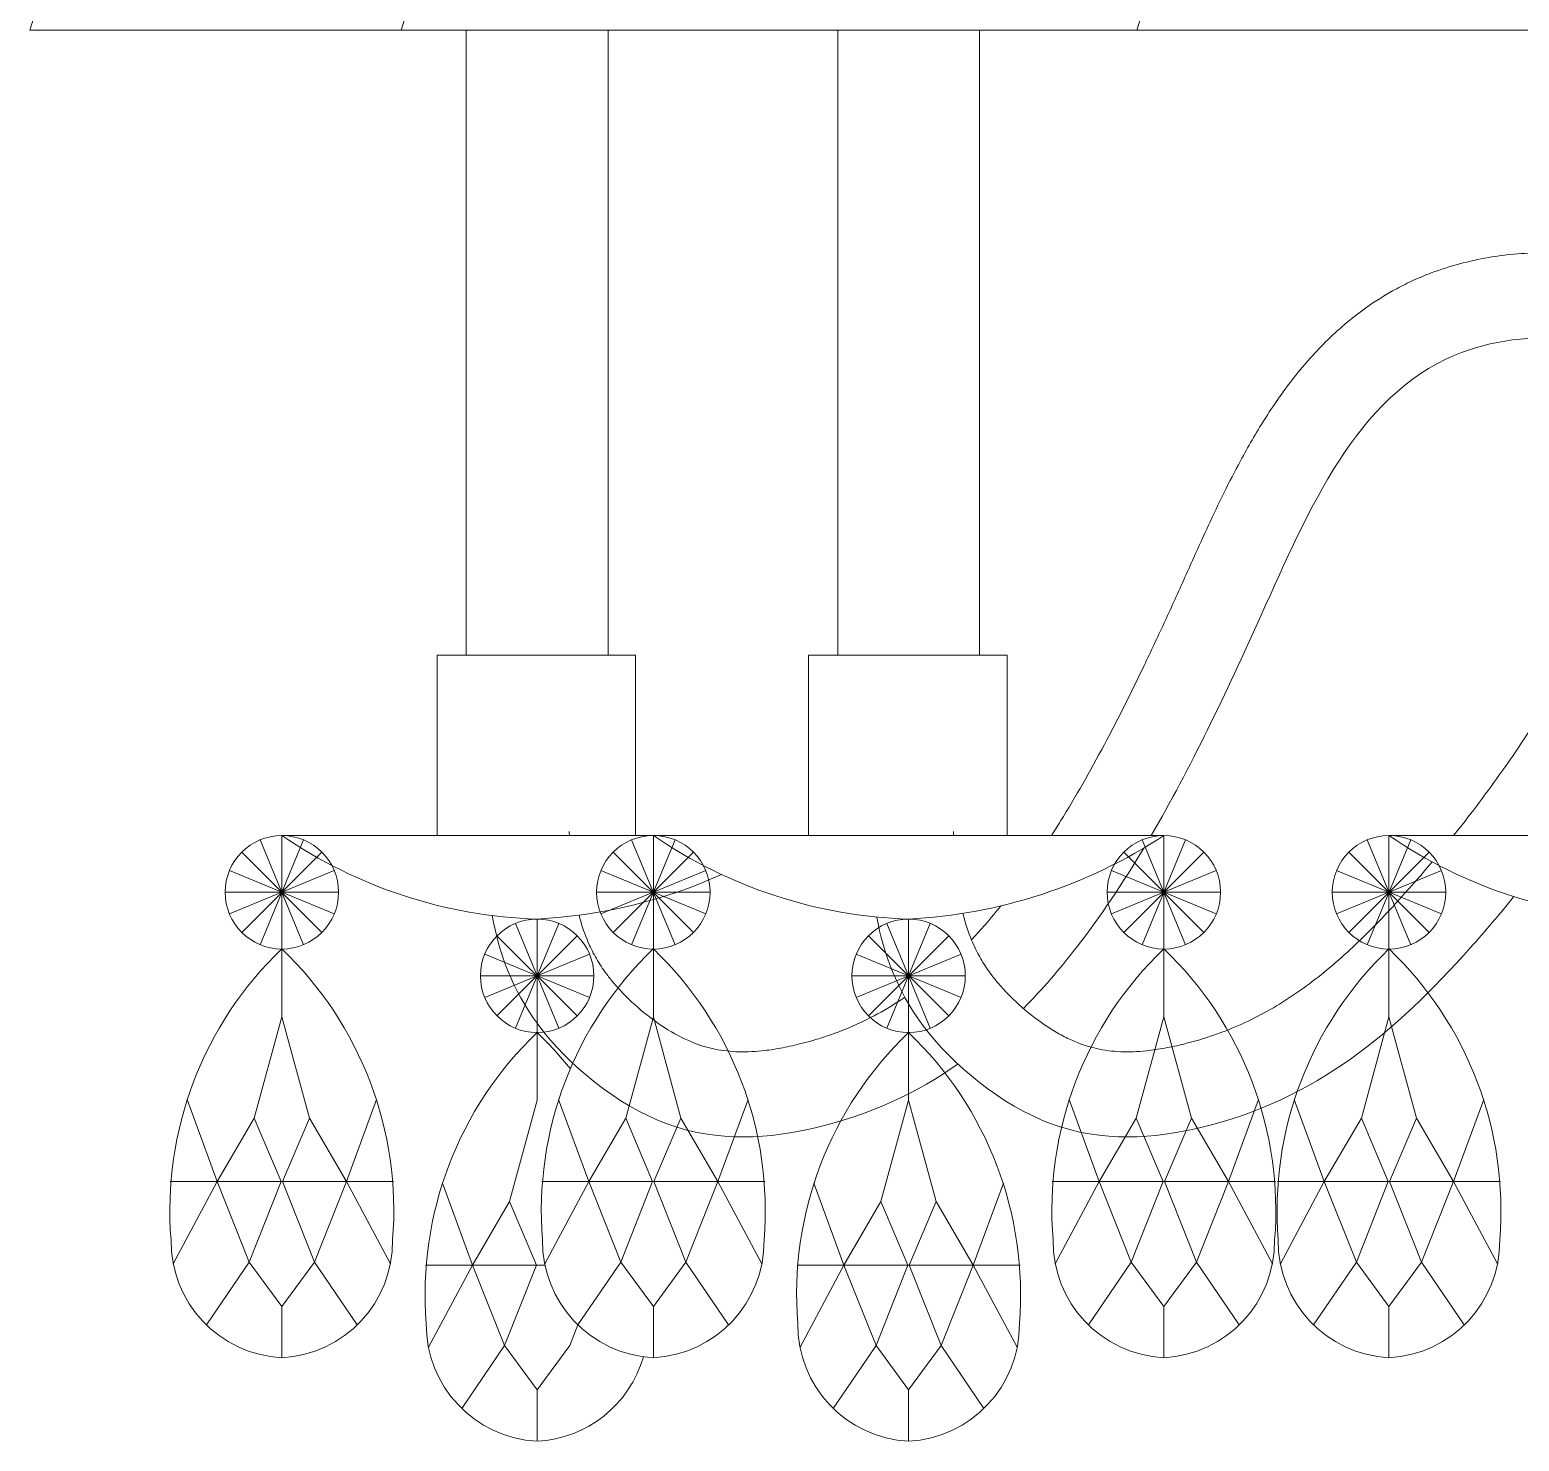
# Model space of a CAD drawing. Header units: inches. Extents: x 258415 to 640093, y 441672 to 945769.
# Drawn here: x 299265.4 to 299317.9, y 463352.1 to 463401.9 of the extents above; entities that cross this region are included whole.
import ezdxf

# ---------------------------------------------------------------- set-up
doc = ezdxf.new("R2010")
doc.units = ezdxf.units.IN
doc.header["$MEASUREMENT"] = 0
doc.linetypes.add('HIDDEN', pattern=[0.375, 0.25, -0.125])
doc.layers.add('CQ SPOT DETAIL DIMENSION', color=9, linetype='Continuous')
doc.layers.add('E-LITE-FIXT-NORM-CEILING', color=3, linetype='Continuous')
doc.layers.add('Glass', color=4, linetype='Continuous', lineweight=0)

# ---------------------------------------------------------------- blocks, each defined once
blk = doc.blocks.new('crystal ch 21')
at = {"layer": 'Glass', "color": 193, "lineweight": 0}
for p, q in [((39000.69, 39437.03), (38969.72, 39535.49)), ((38962.08, 39308.08), (38968.2, 39322.86)), ((38968.2, 39308.08), (38962.08, 39322.86)), ((38968.2, 39322.86), (38962.08, 39308.08)), ((38962.08, 39322.86), (38968.2, 39308.08)), ((38965.14, 39307.47), (38965.14, 39323.47)), ((38965.14, 39323.47), (38965.14, 39307.47)), ((38993.83, 39308.08), (38999.95, 39322.86)), ((38999.95, 39308.08), (38993.83, 39322.86)), ((38999.95, 39322.86), (38993.83, 39308.08)), ((38993.83, 39322.86), (38999.95, 39308.08)), ((38996.89, 39307.47), (38996.89, 39323.47)), ((38996.89, 39323.47), (38996.89, 39307.47)), ((39065.83, 39308.08), (39071.95, 39322.86)), ((39071.95, 39308.08), (39065.83, 39322.86)), ((39071.95, 39322.86), (39065.83, 39308.08)), ((39065.83, 39322.86), (39071.95, 39308.08)), ((39068.89, 39307.47), (39068.89, 39323.47)), ((39068.89, 39323.47), (39068.89, 39307.47)), ((39118.22, 39308.08), (39124.34, 39322.86)), ((39124.34, 39308.08), (39118.22, 39322.86)), ((39124.34, 39322.86), (39118.22, 39308.08)), ((39118.22, 39322.86), (39124.34, 39308.08)), ((39121.28, 39307.47), (39121.28, 39323.47)), ((39121.28, 39323.47), (39121.28, 39307.47)), ((38959.49, 39309.81), (38970.8, 39321.13)), ((38970.8, 39309.81), (38959.49, 39321.13)), ((38970.8, 39321.13), (38959.49, 39309.81)), ((38959.49, 39321.13), (38970.8, 39309.81)), ((38991.24, 39309.81), (39002.55, 39321.13)), ((39002.55, 39309.81), (38991.24, 39321.13)), ((39002.55, 39321.13), (38991.24, 39309.81)), ((38991.24, 39321.13), (39002.55, 39309.81)), ((39063.24, 39309.81), (39074.55, 39321.13)), ((39074.55, 39309.81), (39063.24, 39321.13)), ((39074.55, 39321.13), (39063.24, 39309.81)), ((39063.24, 39321.13), (39074.55, 39309.81)), ((39115.63, 39309.81), (39126.94, 39321.13)), ((39126.94, 39309.81), (39115.63, 39321.13)), ((39126.94, 39321.13), (39115.63, 39309.81)), ((39115.63, 39321.13), (39126.94, 39309.81)), ((38957.75, 39312.41), (38972.53, 39318.53)), ((38972.53, 39312.41), (38957.75, 39318.53)), ((38972.53, 39318.53), (38957.75, 39312.41)), ((38957.75, 39318.53), (38972.53, 39312.41)), ((38989.5, 39312.41), (39004.28, 39318.53)), ((39004.28, 39312.41), (38989.5, 39318.53)), ((39004.28, 39318.53), (38989.5, 39312.41)), ((38989.5, 39318.53), (39004.28, 39312.41)), ((39061.5, 39312.41), (39076.28, 39318.53)), ((39076.28, 39312.41), (39061.5, 39318.53)), ((39076.28, 39318.53), (39061.5, 39312.41)), ((39061.5, 39318.53), (39076.28, 39312.41)), ((39113.89, 39312.41), (39128.67, 39318.53)), ((39128.67, 39312.41), (39113.89, 39318.53)), ((39128.67, 39318.53), (39113.89, 39312.41)), ((39113.89, 39318.53), (39128.67, 39312.41)), ((38957.14, 39315.47), (38973.14, 39315.47)), ((38973.14, 39315.47), (38957.14, 39315.47)), ((38988.89, 39315.47), (39004.89, 39315.47)), ((39004.89, 39315.47), (38988.89, 39315.47)), ((39060.89, 39315.47), (39076.89, 39315.47)), ((39076.89, 39315.47), (39060.89, 39315.47)), ((39113.28, 39315.47), (39129.28, 39315.47)), ((39129.28, 39315.47), (39113.28, 39315.47)), ((39029.83, 39296.3), (39035.95, 39311.08)), ((39035.95, 39296.3), (39029.83, 39311.08)), ((39035.95, 39311.08), (39029.83, 39296.3)), ((39029.83, 39311.08), (39035.95, 39296.3)), ((39032.89, 39295.69), (39032.89, 39311.69)), ((39032.89, 39311.69), (39032.89, 39295.69)), ((39082.22, 39296.3), (39088.34, 39311.08)), ((39088.34, 39296.3), (39082.22, 39311.08)), ((39088.34, 39311.08), (39082.22, 39296.3)), ((39082.22, 39311.08), (39088.34, 39296.3)), ((39085.28, 39295.69), (39085.28, 39311.69)), ((39085.28, 39311.69), (39085.28, 39295.69)), ((39027.24, 39298.04), (39038.55, 39309.35)), ((39038.55, 39298.04), (39027.24, 39309.35)), ((39038.55, 39309.35), (39027.24, 39298.04)), ((39027.24, 39309.35), (39038.55, 39298.04)), ((39079.63, 39298.04), (39090.94, 39309.35)), ((39090.94, 39298.04), (39079.63, 39309.35)), ((39090.94, 39309.35), (39079.63, 39298.04)), ((39079.63, 39309.35), (39090.94, 39298.04)), ((39025.5, 39300.63), (39040.28, 39306.75)), ((39040.28, 39300.63), (39025.5, 39306.75)), ((39040.28, 39306.75), (39025.5, 39300.63)), ((39025.5, 39306.75), (39040.28, 39300.63)), ((39077.89, 39300.63), (39092.67, 39306.75)), ((39092.67, 39300.63), (39077.89, 39306.75)), ((39092.67, 39306.75), (39077.89, 39300.63)), ((39077.89, 39306.75), (39092.67, 39300.63)), ((39024.89, 39303.69), (39040.89, 39303.69)), ((39040.89, 39303.69), (39024.89, 39303.69)), ((39077.28, 39303.69), (39093.28, 39303.69)), ((39093.28, 39303.69), (39077.28, 39303.69)), ((38949.4, 39274.7), (38966.15, 39274.7)), ((38980.88, 39274.7), (38964.14, 39274.7)), ((38981.16, 39274.7), (38997.9, 39274.7)), ((39012.63, 39274.7), (38995.89, 39274.7)), ((39053.16, 39274.7), (39069.9, 39274.7)), ((39084.63, 39274.7), (39067.89, 39274.7)), ((39105.54, 39274.7), (39122.29, 39274.7)), ((39137.02, 39274.7), (39120.28, 39274.7)), ((39017.16, 39262.92), (39033.9, 39262.92)), ((39048.63, 39262.92), (39031.89, 39262.92)), ((39084.17, 39262.92), (39086.29, 39262.92)), ((39101.02, 39262.92), (39084.28, 39262.92))]:
    blk.add_line(p, q, dxfattribs=at)
for points in [[(38857.6, 39437.03), (39000.69, 39437.03), (38968.55, 39539.23), (38968.55, 39539.23), (38887.88, 39539.23), (38855.74, 39437.03), (38998.83, 39437.03)], [(38961.35, 39437.03), (39104.44, 39437.03), (39072.3, 39539.23), (39072.3, 39539.23), (38991.63, 39539.23), (38980.09, 39502.53)], [(39013.74, 39437.03), (39156.83, 39437.03), (39124.69, 39539.23), (39124.69, 39539.23), (39044.02, 39539.23)], [(38959.49, 39437.03), (39102.58, 39437.03)], [(39011.88, 39437.03), (39154.97, 39437.03)], [(38965.14, 39249.85), (38965.14, 39257.07), (38960.55, 39263.33), (38956.03, 39274.7), (38951.78, 39286.24), (38956.03, 39274.7), (38961.25, 39283.63), (38965.14, 39297.92), (38965.14, 39307.47), (38965.14, 39297.92), (38961.25, 39283.63), (38965.05, 39274.7), (38960.55, 39263.33), (38954.52, 39254.48), (38960.55, 39263.33), (38956.03, 39274.7), (38949.83, 39263.1), (38956.03, 39274.7), (38949.4, 39274.7), (38965.05, 39274.7)], [(38965.14, 39249.85), (38965.14, 39257.07), (38969.73, 39263.33), (38974.26, 39274.7), (38978.5, 39286.24), (38974.26, 39274.7), (38969.03, 39283.63), (38965.14, 39297.92), (38965.14, 39307.47), (38965.14, 39297.92), (38969.03, 39283.63), (38965.24, 39274.7), (38969.73, 39263.33), (38975.77, 39254.48), (38969.73, 39263.33), (38974.26, 39274.7), (38980.45, 39263.1), (38974.26, 39274.7), (38980.88, 39274.7), (38965.24, 39274.7)], [(38996.89, 39249.85), (38996.89, 39257.07), (38992.3, 39263.33), (38987.78, 39274.7), (38983.53, 39286.24), (38987.78, 39274.7), (38993, 39283.63), (38996.89, 39297.92), (38996.89, 39307.47), (38996.89, 39297.92), (38993, 39283.63), (38996.8, 39274.7), (38992.3, 39263.33), (38986.27, 39254.48), (38992.3, 39263.33), (38987.78, 39274.7), (38981.58, 39263.1), (38987.78, 39274.7), (38981.16, 39274.7), (38996.8, 39274.7)], [(38996.89, 39249.85), (38996.89, 39257.07), (39001.48, 39263.33), (39006.01, 39274.7), (39010.25, 39286.24), (39006.01, 39274.7), (39000.79, 39283.63), (38996.89, 39297.92), (38996.89, 39307.47), (38996.89, 39297.92), (39000.79, 39283.63), (38996.99, 39274.7), (39001.48, 39263.33), (39007.52, 39254.48), (39001.48, 39263.33), (39006.01, 39274.7), (39012.2, 39263.1), (39006.01, 39274.7), (39012.63, 39274.7), (38996.99, 39274.7)], [(39068.89, 39249.85), (39068.89, 39257.07), (39064.3, 39263.33), (39059.78, 39274.7), (39055.53, 39286.24), (39059.78, 39274.7), (39065, 39283.63), (39068.89, 39297.92), (39068.89, 39307.47), (39068.89, 39297.92), (39065, 39283.63), (39068.8, 39274.7), (39064.3, 39263.33), (39058.27, 39254.48), (39064.3, 39263.33), (39059.78, 39274.7), (39053.58, 39263.1), (39059.78, 39274.7), (39053.16, 39274.7), (39068.8, 39274.7)], [(39068.89, 39249.85), (39068.89, 39257.07), (39073.48, 39263.33), (39078.01, 39274.7), (39082.25, 39286.24), (39078.01, 39274.7), (39072.79, 39283.63), (39068.89, 39297.92), (39068.89, 39307.47), (39068.89, 39297.92), (39072.79, 39283.63), (39068.99, 39274.7), (39073.48, 39263.33), (39079.52, 39254.48), (39073.48, 39263.33), (39078.01, 39274.7), (39084.2, 39263.1), (39078.01, 39274.7), (39084.63, 39274.7), (39068.99, 39274.7)], [(39121.28, 39249.85), (39121.28, 39257.07), (39116.69, 39263.33), (39112.17, 39274.7), (39107.92, 39286.24), (39112.17, 39274.7), (39117.39, 39283.63), (39121.28, 39297.92), (39121.28, 39307.47), (39121.28, 39297.92), (39117.39, 39283.63), (39121.19, 39274.7), (39116.69, 39263.33), (39110.66, 39254.48), (39116.69, 39263.33), (39112.17, 39274.7), (39105.97, 39263.1), (39112.17, 39274.7), (39105.54, 39274.7), (39121.19, 39274.7)], [(39121.28, 39249.85), (39121.28, 39257.07), (39125.87, 39263.33), (39130.4, 39274.7), (39134.64, 39286.24), (39130.4, 39274.7), (39125.17, 39283.63), (39121.28, 39297.92), (39121.28, 39307.47), (39121.28, 39297.92), (39125.17, 39283.63), (39121.38, 39274.7), (39125.87, 39263.33), (39131.91, 39254.48), (39125.87, 39263.33), (39130.4, 39274.7), (39136.59, 39263.1), (39130.4, 39274.7), (39137.02, 39274.7), (39121.38, 39274.7)], [(39032.89, 39238.08), (39032.89, 39245.3), (39028.3, 39251.56), (39023.78, 39262.92), (39019.53, 39274.47), (39023.78, 39262.92), (39029, 39271.85), (39032.89, 39286.14), (39032.89, 39295.69), (39032.89, 39286.14), (39029, 39271.85), (39032.8, 39262.92), (39028.3, 39251.56), (39022.27, 39242.7), (39028.3, 39251.56), (39023.78, 39262.92), (39017.58, 39251.32), (39023.78, 39262.92), (39017.16, 39262.92), (39032.8, 39262.92)], [(39032.89, 39238.08), (39032.89, 39245.3), (39037.48, 39251.56), (39042.01, 39262.92), (39046.25, 39274.47), (39042.01, 39262.92), (39036.79, 39271.85), (39032.89, 39286.14), (39032.89, 39295.69), (39032.89, 39286.14), (39036.79, 39271.85), (39032.99, 39262.92), (39037.48, 39251.56), (39043.52, 39242.7), (39037.48, 39251.56), (39042.01, 39262.92), (39048.2, 39251.32), (39042.01, 39262.92), (39048.63, 39262.92), (39032.99, 39262.92)], [(39085.28, 39238.08), (39085.28, 39245.3), (39089.87, 39251.56), (39094.4, 39262.92), (39098.64, 39274.47), (39094.4, 39262.92), (39089.17, 39271.85), (39085.28, 39286.14), (39085.28, 39295.69), (39085.28, 39286.14), (39089.17, 39271.85), (39085.38, 39262.92), (39089.87, 39251.56), (39095.91, 39242.7), (39089.87, 39251.56), (39094.4, 39262.92), (39100.59, 39251.32), (39094.4, 39262.92), (39101.02, 39262.92), (39085.38, 39262.92)], [(39085.28, 39238.08), (39085.28, 39245.3), (39080.69, 39251.56), (39079.53, 39254.49)]]:
    blk.add_lwpolyline(points, dxfattribs=at)
for points in [[(39022.89, 39437.03), (39042.89, 39437.03), (39042.89, 39348.88), (39022.89, 39348.88)], [(39075.28, 39437.03), (39095.28, 39437.03), (39095.28, 39348.88), (39075.28, 39348.88)], [(39019, 39348.88), (39047.01, 39348.88), (39047.01, 39323.47), (39019, 39323.47)], [(39071.39, 39348.88), (39099.4, 39348.88), (39099.4, 39323.47), (39071.39, 39323.47)]]:
    blk.add_lwpolyline(points, close=True, dxfattribs=at)
for points in [[(38893.14, 39323.47), (38965.14, 39323.47, -0.143523), (38929.14, 39311.69, -0.133521), (38893.14, 39323.47, 0.755489)], [(38996.89, 39323.47), (39068.89, 39323.47, -0.143523), (39032.89, 39311.69, -0.133521), (38996.89, 39323.47, 0.755489)], [(39049.28, 39323.47), (39121.28, 39323.47, -0.143523), (39085.28, 39311.69, -0.093471), (39059.28, 39317.98, -0.093471)]]:
    blk.add_lwpolyline(points, format="xyb", dxfattribs=at)
for centre in [(38965.14, 39315.47), (38996.89, 39315.47), (39068.89, 39315.47), (39121.28, 39315.47), (39032.89, 39303.69), (39085.28, 39303.69)]:
    blk.add_circle(centre, 8, dxfattribs=at)
for centre, radius, start, end in [((39000.37, 39270.57), 51.02, 133.6719, 184.6189), ((38929.91, 39270.57), 51.02, 355.3811, 46.3281), ((39032.12, 39270.57), 51.02, 133.6719, 184.6189), ((38961.67, 39270.57), 51.02, 355.3811, 46.3281), ((39104.12, 39270.57), 51.02, 133.6719, 184.6189), ((39033.67, 39270.57), 51.02, 355.3811, 46.3281), ((39156.51, 39270.57), 51.02, 133.6719, 184.6189), ((39086.06, 39270.57), 51.02, 355.3811, 46.3281), ((39068.12, 39258.79), 51.02, 133.6719, 184.6189), ((38997.67, 39258.79), 51.02, 355.3811, 46.3281), ((39120.51, 39258.79), 51.02, 133.6719, 141.4761), ((39050.06, 39258.79), 51.02, 355.3811, 46.3281), ((38965.98, 39266.29), 16.46, 179.4032, 267.0984), ((38964.31, 39266.29), 16.46, 272.9016, 0.5968), ((38997.73, 39266.29), 16.46, 179.4032, 267.0984), ((38996.06, 39266.29), 16.46, 272.9016, 0.5968), ((39069.73, 39266.29), 16.46, 179.4032, 267.0984), ((39068.06, 39266.29), 16.46, 272.9016, 0.5968), ((39122.12, 39266.29), 16.46, 179.4032, 267.0984), ((39120.45, 39266.29), 16.46, 272.9016, 0.5968), ((39033.73, 39254.51), 16.46, 179.4032, 267.0984), ((39032.06, 39254.51), 16.46, 272.9016, 0.5968), ((39084.45, 39254.51), 16.46, 272.9016, 0.5968), ((39086.12, 39254.51), 16.46, 195.9678, 267.0984)]:
    blk.add_arc(centre, radius, start, end, dxfattribs=at)
for points, knots in [([(38939.14, 39405.5), (38940.4, 39405.59), (38941.65, 39405.64), (38945.66, 39405.64), (38948.4, 39405.42), (38953.85, 39404.48), (38956.54, 39403.77), (38960.01, 39402.47), (38960.85, 39402.12), (38962.48, 39401.38), (38963.27, 39400.98), (38965.6, 39399.73), (38967.07, 39398.81), (38970.5, 39396.36), (38972.37, 39394.75), (38975.79, 39391.36), (38977.34, 39389.58), (38980.19, 39385.91), (38981.5, 39384.02), (38983.92, 39380.2), (38985.03, 39378.26), (38987.72, 39373.27), (38989.2, 39370.22), (38991.3, 39365.69), (38991.99, 39364.16), (38993.15, 39361.59), (38993.62, 39360.53), (38995.02, 39357.42), (38995.95, 39355.38), (38997.81, 39351.36), (38998.74, 39349.39), (39001.52, 39343.58), (39003.39, 39339.85), (39007.29, 39332.51), (39009.34, 39328.92), (39011.88, 39324.83), (39012.31, 39324.15), (39012.75, 39323.47)], [70.229589, 70.229589, 70.229589, 70.229589, 73.668455, 73.668455, 81.160213, 81.160213, 88.651971, 88.651971, 91.042948, 91.042948, 93.433926, 93.433926, 98.215881, 98.215881, 105.233128, 105.233128, 112.250374, 112.250374, 119.267621, 119.267621, 126.284868, 126.284868, 137.262225, 137.262225, 142.940018, 142.940018, 146.987452, 146.987452, 155.082319, 155.082319, 163.177187, 163.177187, 179.366922, 179.366922, 196.479947, 196.479947, 199.989527, 199.989527, 199.989527, 199.989527]), ([(38939.14, 39393.45), (38944.81, 39394.04), (38967.27, 39391.25), (38981.55, 39357.32), (38993.16, 39332.95), (38998.68, 39323.47)], [69.094466, 69.094466, 69.094466, 69.094466, 89.887896, 147.025584, 189.925954, 189.925954, 189.925954, 189.925954]), ([(38943.26, 39341.44), (38945.16, 39338.41), (38947.13, 39335.47), (38951.27, 39329.62), (38953.44, 39326.71), (38955.78, 39323.77), (38955.9, 39323.62), (38956.02, 39323.47)], [173.117995, 173.117995, 173.117995, 173.117995, 186.602657, 186.602657, 200.780679, 200.780679, 201.549404, 201.549404, 201.549404, 201.549404]), ([(38999.73, 39321.7), (39002.7, 39316.73), (39008.01, 39308.78), (39014.05, 39301.76), (39016.7, 39299.08)], [192.615644, 192.615644, 192.615644, 192.615644, 215.392797, 231.240253, 231.240253, 231.240253, 231.240253]), ([(38959.06, 39319.75), (38959.79, 39318.88), (38960.53, 39318.02), (38962.16, 39316.15), (38963.05, 39315.15), (38965.64, 39312.31), (38967.33, 39310.55), (38971.18, 39306.81), (38973.34, 39304.9), (38977.75, 39301.5), (38979.98, 39300), (38984.66, 39297.4), (38987.09, 39296.29), (38990.63, 39295.05), (38991.58, 39294.75), (38993.05, 39294.34), (38993.55, 39294.2), (38994.51, 39293.97), (38994.96, 39293.86), (38995.85, 39293.67), (38996.3, 39293.58), (38997.62, 39293.34), (38998.48, 39293.21), (39000.59, 39292.99), (39001.8, 39292.94), (39004.14, 39293.04), (39005.27, 39293.18), (39006.86, 39293.54), (39007.35, 39293.67), (39008.11, 39293.91), (39008.39, 39294), (39009.22, 39294.32), (39009.81, 39294.57), (39011.04, 39295.17), (39011.67, 39295.52), (39013.55, 39296.64), (39014.8, 39297.52), (39017.18, 39299.46), (39018.31, 39300.52), (39019.77, 39302.07), (39020.19, 39302.56), (39021.16, 39303.74), (39021.65, 39304.41), (39022.53, 39305.76), (39022.92, 39306.43), (39023.81, 39308.18), (39024.26, 39309.27), (39024.86, 39311.09), (39025.05, 39311.78), (39025.23, 39312.49)], [207.986788, 207.986788, 207.986788, 207.986788, 212.623892, 212.623892, 218.172534, 218.172534, 228.860004, 228.860004, 242.532437, 242.532437, 256.20487, 256.20487, 269.877303, 269.877303, 274.684622, 274.684622, 277.140614, 277.140614, 279.280581, 279.280581, 281.420548, 281.420548, 285.700482, 285.700482, 292.040251, 292.040251, 298.380019, 298.380019, 301.207794, 301.207794, 302.814456, 302.814456, 306.027778, 306.027778, 309.2411, 309.2411, 315.394957, 315.394957, 321.548813, 321.548813, 324.377317, 324.377317, 328.478308, 328.478308, 332.579299, 332.579299, 339.087962, 339.087962, 342.852924, 342.852924, 342.852924, 342.852924]), ([(38947.55, 39314.85), (38949.55, 39312.38), (38962.14, 39297.56), (38979.93, 39282.34), (39012.39, 39279.52), (39032.39, 39295.64), (39036.41, 39306.79), (39037.39, 39311.98)], [203.367739, 203.367739, 203.367739, 203.367739, 215.392797, 277.7608, 302.849652, 326.231247, 345.799792, 345.799792, 345.799792, 345.799792]), ([(39019.87, 39313.55), (39020.04, 39313.34), (39020.21, 39313.13), (39021.57, 39311.47), (39022.79, 39310.08), (39024.03, 39308.77)], [218.296777, 218.296777, 218.296777, 218.296777, 219.561259, 219.561259, 228.413545, 228.413545, 228.413545, 228.413545]), ([(39025.93, 39291.25), (39031.67, 39287.23), (39043.76, 39281.5), (39066.59, 39279.52), (39086.66, 39295.7), (39090.65, 39306.93), (39091.62, 39312.19)], [248.302011, 248.302011, 248.302011, 248.302011, 277.7608, 302.849652, 326.231247, 346.060075, 346.060075, 346.060075, 346.060075]), ([(39033.42, 39300.66), (39033.59, 39300.54), (39033.76, 39300.43), (39036.41, 39298.69), (39039.02, 39297.29), (39042.72, 39295.79), (39043.6, 39295.47), (39045.2, 39294.93), (39045.92, 39294.71), (39047.19, 39294.35), (39047.72, 39294.21), (39048.71, 39293.97), (39049.17, 39293.86), (39050.07, 39293.66), (39050.52, 39293.57), (39051.86, 39293.33), (39052.74, 39293.2), (39054.85, 39292.99), (39056.07, 39292.94), (39058.4, 39293.05), (39059.52, 39293.19), (39061.11, 39293.55), (39061.61, 39293.68), (39062.6, 39294), (39063.09, 39294.19), (39064.76, 39294.9), (39066.03, 39295.57), (39068.57, 39297.21), (39069.85, 39298.17), (39072.22, 39300.23), (39073.33, 39301.34), (39074.65, 39302.87), (39075, 39303.3), (39075.59, 39304.08), (39075.85, 39304.43), (39076.33, 39305.14), (39076.55, 39305.49), (39077.18, 39306.55), (39077.55, 39307.26), (39078.38, 39309.07), (39078.79, 39310.2), (39079.21, 39311.68), (39079.29, 39311.96), (39079.36, 39312.24)], [249.594158, 249.594158, 249.594158, 249.594158, 250.672202, 250.672202, 266.227673, 266.227673, 270.885466, 270.885466, 274.545081, 274.545081, 277.137999, 277.137999, 279.310029, 279.310029, 281.48206, 281.48206, 285.826121, 285.826121, 292.152446, 292.152446, 298.478772, 298.478772, 301.344759, 301.344759, 304.227354, 304.227354, 310.549012, 310.549012, 316.870669, 316.870669, 323.192327, 323.192327, 325.709052, 325.709052, 327.864782, 327.864782, 330.020512, 330.020512, 334.331973, 334.331973, 340.901438, 340.901438, 342.402004, 342.402004, 342.402004, 342.402004])]:
    blk.add_open_spline(points, degree=3, knots=knots, dxfattribs=at)
for points in [[(39026.53, 39323.47), (39026.54, 39323.65), (39026.55, 39323.84), (39026.56, 39324.02)], [(39080.73, 39323.47), (39080.74, 39323.65), (39080.75, 39323.84), (39080.76, 39324.02)]]:
    blk.add_open_spline(points, degree=3, dxfattribs=at)
blk = doc.blocks.new('SMDS')
at = {"layer": 'E-LITE-FIXT-NORM-CEILING', "linetype": 'HIDDEN', "xscale": -0.25, "yscale": 0.25, "zscale": 0.25, "rotation": 359.9999999999999}
blk.add_blockref('crystal ch 21', (394521.794, 466859.985, 0), dxfattribs=at)

msp = doc.modelspace()

# ---------------------------------------------------------------- block references
at = {"layer": 'CQ SPOT DETAIL DIMENSION'}
msp.add_blockref('SMDS', (-85467.189, -13317.368), dxfattribs=at)

doc.saveas('drawing.dxf')
